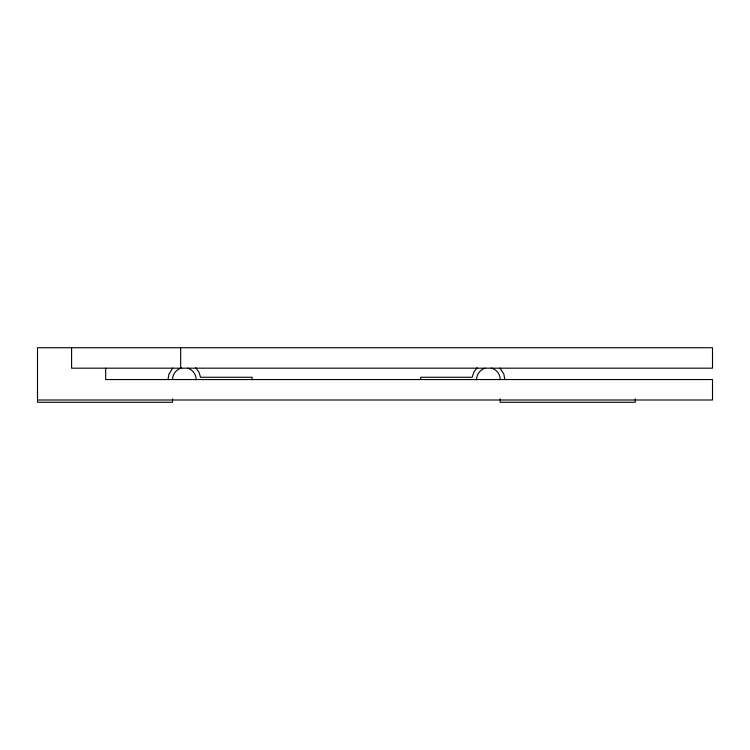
<?xml version="1.0" encoding="UTF-8"?>
<svg xmlns="http://www.w3.org/2000/svg" width="750" height="750" viewBox="0 0 750 750"><rect width="100%" height="100%" fill="white"/><g stroke="black" fill="none" stroke-linecap="round" stroke-linejoin="round"><path stroke-width="1.12" d="M476.606 379.866C476.419 374.55 480.188 369.478 485.334 368.137M168 379.547L168.9 374.184L172.744 368.091M172.547 379.547C172.5 374.231 176.409 369.262 181.594 368.053M477.094 367.734L473.85 372.094L472.209 377.269L420.637 377.269L420.637 379.547M37.5 400.003L712.5 400.003L712.5 379.547L105.684 379.547L105.684 368.184M491.184 368.053C496.369 369.262 500.278 374.231 500.231 379.547M187.444 368.137C192.591 369.478 196.369 374.55 196.181 379.866M500.034 368.091L503.878 374.184L504.778 379.547M195.684 367.734L198.928 372.094L200.569 377.269L252.141 377.269L252.141 379.547M635.278 398.859L635.278 402.272L500.231 402.272L500.231 398.859M180.666 347.728L180.666 368.184M172.547 398.859L172.547 402.272L37.5 402.272L37.5 347.728L712.5 347.728L712.5 368.184L71.588 368.184L71.588 347.728"/></g></svg>
